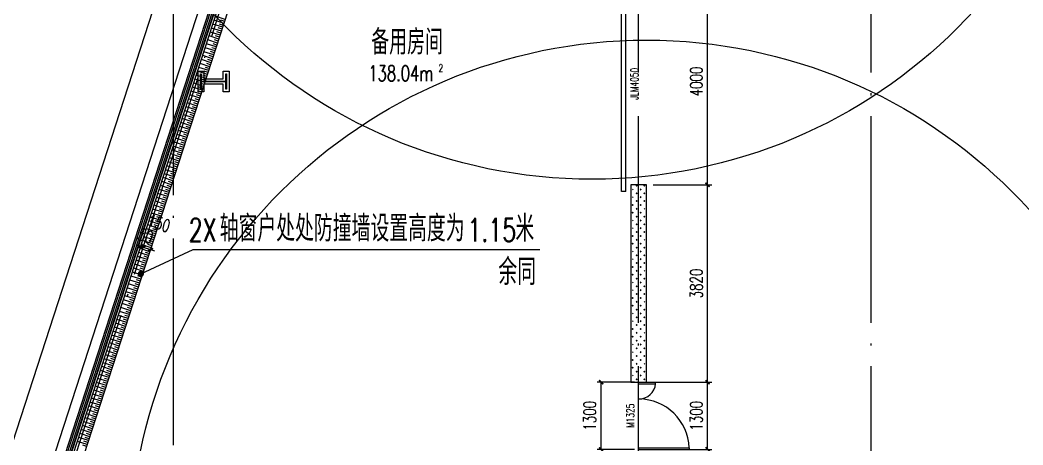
# Model space of a CAD drawing. Extents: x -1313754 to 847533, y 489853 to 941203.
# Drawn here: x -275824 to -256419, y 690785 to 699009 of the extents above; entities that cross this region are included whole.
import ezdxf

# ---------------------------------------------------------------- set-up
doc = ezdxf.new("R2010")
doc.units = 0
doc.header["$LTSCALE"] = 1000
doc.header["$MEASUREMENT"] = 0
doc.linetypes.add('10平面$0$DASH', pattern=[0.35, 0.25, -0.1])
doc.linetypes.add('DOTE', pattern=[2.42, 2, -0.2, 0.02, -0.2])
doc.layers.get('Defpoints').update_dxf_attribs({"color": 210})
for name, color, linetype in [('10平面$0$WINDOW', 4, 'Continuous'), ('10平面$0$WINDOW_TEXT', 7, 'Continuous'), ('99平面图例外参$0$A-HATCH-2', 251, 'Continuous'), ('A-AXIS-DOTE', 14, 'DOTE'), ('A-AXIS-DP', 126, 'Continuous'), ('A-HATCH-2', 251, 'Continuous'), ('A-LIN-V', 9, 'Continuous'), ('A-WINDOW', 140, 'Continuous'), ('AS-WALL', 40, 'Continuous'), ('AS-结构边线层', 200, 'Continuous'), ('DIM_SYMB', 3, 'Continuous'), ('PUB_HATCH', 8, 'Continuous'), ('PUB_TEXT', 7, 'Continuous'), ('SB_ZF消火栓', 10, 'Continuous'), ('建-墙-幕', 4, 'Continuous'), ('建-房间', 7, 'Continuous')]:
    doc.layers.add(name, color=color, linetype=linetype)
doc.layers.add('A-加建区域', color=47, linetype='Continuous', plot=False)
doc.styles.add('10平面$0$_TCH_WINDOW', font='SIMPLEX', dxfattribs={"height": 3.5, "bigfont": 'GBCBIG'})
doc.styles.add('_TCH_DIM', font='SIMPLEX', dxfattribs={"bigfont": 'GBCBIG'})
doc.styles.add('_TCH_DIM_T3', font='SIMPLEX', dxfattribs={"width": 0.705882, "bigfont": 'GBCBIG'})
doc.styles.add('A-AREA', font='SIMPLEX', dxfattribs={"bigfont": 'GBCBIG'})
doc.dimstyles.new('_TCH_ARCH&&80', dxfattribs={"dimtxt": 238, "dimasz": 80, "dimexe": 80, "dimexo": 80, "dimgap": 101, "dimtad": 1, "dimdec": 0, "dimzin": 0, "dimdsep": 46, "dimtxsty": '_TCH_DIM_T3', "dimblk": 'ARCHTICK', "dimcen": 0.09, "dimclrt": 7, "dimazin": 2, "dimtfac": 1, "dimtdec": 0, "dimtix": 1, "dimtmove": 2, "dimatfit": 3, "dimfxl": 0, "dimtolj": 1, "dimtzin": 0, "dimarcsym": 0})

# ---------------------------------------------------------------- blocks, each defined once
blk = doc.blocks.new('dote')
at = {"layer": 'A-AXIS-DOTE', "ltscale": 2}
for p, q in [((-52117.8, -264080), (-52117.8, -75950)), ((-43117.8, -169748.9), (-43117.8, -75950)), ((-38617.8, -169748.9), (-38617.8, -75950))]:
    blk.add_line(p, q, dxfattribs=at)
blk.add_lwpolyline([(-66316.4, -152160.4), (-42470.2, -78666)], dxfattribs=at)
blk = doc.blocks.new('43243')
at = {"layer": 'AS-结构边线层'}
blk.add_lwpolyline([(-200454, 722920), (-210494, 722920), (-210494, 723090), (-223514, 723090), (-223514, 722920), (-225354, 722920), (-225354, 722470), (-227454, 722470), (-227454, 722920), (-229294, 722920), (-229294, 723090), (-250514, 723090), (-250514, 722920), (-252354, 722920), (-252354, 722470), (-254454, 722470), (-254454, 722920), (-264361, 722920), (-285754, 656986)], dxfattribs=at)
blk = doc.blocks.new('342343243')
at = {"layer": 'A-AXIS-DP', "color": 5}
blk.add_lwpolyline([(-155704, 832070), (-155404, 832070), (-155404, 832058), (-155550, 832058), (-155550, 831582), (-155404, 831582), (-155404, 831570), (-155704, 831570), (-155704, 831582), (-155558, 831582), (-155558, 832058), (-155704, 832058), (-155704, 832070)], close=True, dxfattribs=at)
at = {"layer": 'A-HATCH-2'}
blk.add_lwpolyline([(-155754, 832120), (-155354, 832120), (-155354, 832008), (-155500, 832008), (-155500, 831632), (-155354, 831632), (-155354, 831520), (-155754, 831520), (-155754, 831632), (-155608, 831632), (-155608, 832008), (-155754, 832008)], close=True, dxfattribs=at)
blk = doc.blocks.new('33333')
at = {"layer": 'A-AXIS-DP', "rotation": 270}
blk.add_blockref('342343243', (-1103900, 542266), dxfattribs=at)
blk = doc.blocks.new('99平面图例外参$0$$LinePat$填挖边坡')
at = {"color": 0}
for p, q in [((0, 0), (0, -1500)), ((300, 0), (300, -600))]:
    blk.add_line(p, q, dxfattribs=at)
at = {"layer": 'Defpoints', "color": 0}
blk.add_point((600, 0), dxfattribs=at)
blk = doc.blocks.new('34242343243')
at = {"layer": 'A-LIN-V'}
for p, q in [((-285554, 657440), (-269808, 705970)), ((-285354, 657409), (-269598, 705970))]:
    blk.add_line(p, q, dxfattribs=at)
at = {"layer": '99平面图例外参$0$A-HATCH-2', "color": 203, "xscale": 0.1335019788313109, "yscale": 0.1333333333333333, "zscale": 0.1333333333333333, "rotation": 252.0237134181384}
for p in [(-271877, 698945), (-271852, 699021), (-271951, 698716), (-271927, 698793), (-271902, 698869), (-272001, 698564), (-271976, 698640), (-272075, 698335), (-272050, 698412), (-272026, 698488), (-272124, 698183), (-272100, 698259), (-272199, 697955), (-272174, 698031), (-272149, 698107), (-272248, 697802), (-272223, 697878), (-272322, 697574), (-272297, 697650), (-272273, 697726), (-272372, 697421), (-272347, 697497), (-272446, 697193), (-272421, 697269), (-272396, 697345), (-272495, 697040), (-272470, 697116), (-272569, 696812), (-272545, 696888), (-272520, 696964), (-272644, 696583), (-272619, 696659), (-272594, 696735), (-272693, 696431), (-272668, 696507), (-272767, 696202), (-272742, 696278), (-272718, 696355), (-272817, 696050), (-272792, 696126), (-272891, 695821), (-272866, 695897), (-272841, 695974), (-272940, 695669), (-272915, 695745), (-273014, 695440), (-272990, 695516), (-272965, 695593), (-273064, 695288), (-273039, 695364), (-273138, 695059), (-273113, 695135), (-273089, 695212), (-273187, 694907), (-273163, 694983), (-273262, 694678), (-273237, 694754), (-273212, 694831), (-273336, 694450), (-273311, 694526), (-273286, 694602), (-273385, 694297), (-273360, 694374), (-273459, 694069), (-273435, 694145), (-273410, 694221), (-273509, 693916), (-273484, 693993), (-273583, 693688), (-273558, 693764), (-273534, 693840), (-273632, 693535), (-273608, 693612), (-273707, 693307), (-273682, 693383), (-273657, 693459), (-273756, 693154), (-273731, 693231), (-273830, 692926), (-273805, 693002), (-273781, 693078), (-273904, 692697), (-273880, 692774), (-273855, 692850), (-273954, 692545), (-273929, 692621), (-274028, 692316), (-274003, 692393), (-273978, 692469), (-274077, 692164), (-274053, 692240), (-274152, 691935), (-274127, 692012), (-274102, 692088), (-274201, 691783), (-274176, 691859), (-274275, 691554), (-274250, 691631), (-274226, 691707), (-274325, 691402), (-274300, 691478), (-274399, 691174), (-274374, 691250), (-274349, 691326), (-274448, 691021), (-274423, 691097), (-274522, 690793), (-274498, 690869), (-274473, 690945)]:
    blk.add_blockref('99平面图例外参$0$$LinePat$填挖边坡', p, dxfattribs=at)
blk = doc.blocks.new('DOOR2DLIB$SYSLIB$00000123')
at = {"color": 0}
for p, q in [((0.475, -0.001), (0.475, 0.752)), ((0.475, 0.752), (0.5, 0.752)), ((0.5, -0.001), (0.5, 0.752)), ((-0.5, 0), (-0.5, 0.252)), ((-0.475, 0.252), (-0.5, 0.252)), ((-0.475, 0), (-0.475, 0.252)), ((-0.475, 0), (-0.5, 0)), ((0.475, -0.001), (0.5, -0.001))]:
    blk.add_line(p, q, dxfattribs=at)
for centre, radius, start, end in [((0.505, -0.002), 0.755, 92.2493, 179.7238), ((-0.501, 0.003), 0.251, 359.7899, 84.0974)]:
    blk.add_arc(centre, radius, start, end, dxfattribs=at)
blk = doc.blocks.new('10平面$0$$DorLib2D$00000126')
at = {"color": 0, "linetype": 'Continuous'}
for p, q in [((-0.532, 0.5), (-0.532, 0.9)), ((0.532, 0.9), (0.532, 0.5))]:
    blk.add_line(p, q, dxfattribs=at)
at = {"color": 0, "linetype": '10平面$0$DASH'}
for p, q in [((-0.532, 0.9), (0.532, 0.9)), ((-0.532, 0.5), (0.532, 0.5))]:
    blk.add_line(p, q, dxfattribs=at)
blk = doc.blocks.new('423432433333')
at = {"layer": 'PUB_HATCH'}
h = blk.add_hatch(dxfattribs=at)
h.set_pattern_fill('石膏板', color=256, scale=30, style=0)
h.set_pattern_definition([(45, (25.49, 21.51), (-75.000002, 75.000002), [24, -82.06602]), (135, (192.46, 21.51), (-75.000002, -75.000002), [24, -82.06602])])
h.paths.add_polyline_path([(-261310, 695870), (-261310, 692050), (-261010, 692050), (-261010, 695870)])
at = {"layer": 'AS-WALL'}
for p, q in [((-261310, 695870), (-261310, 692050)), ((-261010, 695870), (-261310, 695870)), ((-261010, 692050), (-261010, 695870)), ((-261310, 692050), (-261010, 692050))]:
    blk.add_line(p, q, dxfattribs=at)
at = {"layer": '10平面$0$WINDOW'}
ref = blk.add_blockref('10平面$0$$DorLib2D$00000126', (-261310, 697870), dxfattribs=dict(at, xscale=-4000, yscale=-200, zscale=200, rotation=269.9999999997814))
ref.add_attrib('A', 'JLM4050', (-261166, 697516), dxfattribs={"layer": '10平面$0$WINDOW_TEXT', "ltscale": 500, "height": 148.8, "rotation": 90, "style": '10平面$0$_TCH_WINDOW', "width": 0.705882})
ref = blk.add_blockref('DOOR2DLIB$SYSLIB$00000123', (-261160, 691400), dxfattribs=dict(at, xscale=-1300, yscale=-1300, zscale=300, rotation=90.00000000093488))
ref.add_attrib('A', 'M1325', (-261247, 691165), dxfattribs={"layer": '10平面$0$WINDOW_TEXT', "ltscale": 500, "height": 148.8, "rotation": 90, "style": '10平面$0$_TCH_WINDOW', "width": 0.705882})
blk = doc.blocks.new('A$C5D961328')
at = {"layer": 'A-LIN-V', "ltscale": 500}
blk.add_circle((350, 40), 10001, dxfattribs=at)
blk = doc.blocks.new('234243242332')
at = {"layer": 'SB_ZF消火栓'}
for p, rotation in [((-264404, 705970), 180), ((-263744, 688970), 270)]:
    blk.add_blockref('A$C5D961328', p, dxfattribs=dict(at, rotation=rotation))
blk = doc.blocks.new('_ArchTick')
at = {"color": 0, "linetype": 'ByBlock', "const_width": 0.4}
blk.add_lwpolyline([(-0.5, -0.5), (0.5, 0.5)], dxfattribs=at)
blk = doc.blocks.new('*D201')
at = {"layer": 'A-AXIS-DP', "color": 0, "lineweight": -2}
for p, q in [((-273562, 694400), (-273463, 694704)), ((-273488, 694628), (-273564, 694653)), ((-273515, 694384), (-273416, 694689)), ((-273488, 694628), (-273441, 694613)), ((-273441, 694613), (-273364, 694588))]:
    blk.add_line(p, q, dxfattribs=at)
at = {"layer": 'Defpoints', "color": 0}
for p in [(-273441, 694613), (-273587, 694324), (-273539, 694308)]:
    blk.add_point(p, dxfattribs=at)
at = {"layer": 'A-AXIS-DP', "color": 0, "lineweight": -2, "xscale": 80, "yscale": 80, "zscale": 80}
for p, rotation in [((-273488, 694628), 342.0237134181228), ((-273441, 694613), 162.0237134181229)]:
    blk.add_blockref('_ArchTick', p, dxfattribs=dict(at, rotation=rotation))
at = {"layer": 'A-AXIS-DP', "color": 7, "insert": (-273396, 694830), "char_height": 238, "attachment_point": 5, "rotation": 342.0237, "style": '_TCH_DIM_T3'}
blk.add_mtext('\\A1;50', dxfattribs=at)
blk = doc.blocks.new('*D202')
at = {"layer": 'A-AXIS-DP', "color": 0, "lineweight": -2}
for p, q in [((-273441, 694613), (-273517, 694637)), ((-273515, 694384), (-273416, 694689)), ((-273441, 694613), (-273298, 694566)), ((-273372, 694338), (-273273, 694642)), ((-273298, 694566), (-273222, 694542))]:
    blk.add_line(p, q, dxfattribs=at)
at = {"layer": 'Defpoints', "color": 0}
for p in [(-273298, 694566), (-273539, 694308), (-273397, 694262)]:
    blk.add_point(p, dxfattribs=at)
at = {"layer": 'A-AXIS-DP', "color": 0, "lineweight": -2, "xscale": 80, "yscale": 80, "zscale": 80}
for p, rotation in [((-273441, 694613), 342.0237134181606), ((-273298, 694566), 162.0237134181606)]:
    blk.add_blockref('_ArchTick', p, dxfattribs=dict(at, rotation=rotation))
at = {"layer": 'A-AXIS-DP', "color": 7, "insert": (-273133, 695075), "char_height": 238, "attachment_point": 5, "rotation": 342.0237, "style": '_TCH_DIM_T3'}
blk.add_mtext('\\A1;150', dxfattribs=at)
blk = doc.blocks.new('*D778')
at = {"layer": 'A-AXIS-DP', "color": 0, "lineweight": -2}
for p, q in [((-263574, 699820), (-262440, 699820)), ((-262520, 695820), (-262520, 699820)), ((-263574, 695820), (-262440, 695820))]:
    blk.add_line(p, q, dxfattribs=at)
at = {"layer": 'Defpoints', "color": 0}
for p in [(-263654, 699820), (-262520, 699820), (-263654, 695820)]:
    blk.add_point(p, dxfattribs=at)
at = {"layer": 'A-AXIS-DP', "color": 0, "lineweight": -2, "xscale": 80, "yscale": 80, "zscale": 80}
for p, rotation in [((-262520, 699820), 90), ((-262520, 695820), 270)]:
    blk.add_blockref('_ArchTick', p, dxfattribs=dict(at, rotation=rotation))
at = {"layer": 'A-AXIS-DP', "color": 7, "insert": (-262740, 697820), "char_height": 238, "attachment_point": 5, "rotation": 90, "style": '_TCH_DIM_T3'}
blk.add_mtext('\\A1;4000', dxfattribs=at)
blk = doc.blocks.new('*D779')
at = {"layer": 'A-AXIS-DP', "color": 0, "lineweight": -2}
for p, q in [((-263574, 695820), (-262440, 695820)), ((-262520, 692000), (-262520, 695820)), ((-263574, 692000), (-262440, 692000))]:
    blk.add_line(p, q, dxfattribs=at)
at = {"layer": 'Defpoints', "color": 0}
for p in [(-263654, 695820), (-262520, 695820), (-263654, 692000)]:
    blk.add_point(p, dxfattribs=at)
at = {"layer": 'A-AXIS-DP', "color": 0, "lineweight": -2, "xscale": 80, "yscale": 80, "zscale": 80}
for p, rotation in [((-262520, 695820), 90), ((-262520, 692000), 270)]:
    blk.add_blockref('_ArchTick', p, dxfattribs=dict(at, rotation=rotation))
at = {"layer": 'A-AXIS-DP', "color": 7, "insert": (-262740, 693910), "char_height": 238, "attachment_point": 5, "rotation": 90, "style": '_TCH_DIM_T3'}
blk.add_mtext('\\A1;3820', dxfattribs=at)
blk = doc.blocks.new('*D780')
at = {"layer": 'A-AXIS-DP', "color": 0, "lineweight": -2}
for p, q in [((-263574, 692000), (-262440, 692000)), ((-262520, 690700), (-262520, 692000)), ((-263574, 690700), (-262440, 690700))]:
    blk.add_line(p, q, dxfattribs=at)
at = {"layer": 'Defpoints', "color": 0}
for p in [(-263654, 692000), (-262520, 692000), (-263654, 690700)]:
    blk.add_point(p, dxfattribs=at)
at = {"layer": 'A-AXIS-DP', "color": 0, "lineweight": -2, "xscale": 80, "yscale": 80, "zscale": 80}
for p, rotation in [((-262520, 692000), 90), ((-262520, 690700), 270)]:
    blk.add_blockref('_ArchTick', p, dxfattribs=dict(at, rotation=rotation))
at = {"layer": 'A-AXIS-DP', "color": 7, "insert": (-262740, 691350), "char_height": 238, "attachment_point": 5, "rotation": 90, "style": '_TCH_DIM_T3'}
blk.add_mtext('\\A1;1300', dxfattribs=at)
blk = doc.blocks.new('*D796')
at = {"layer": 'A-AXIS-DP', "color": 0, "lineweight": -2}
for p, q in [((-263934, 692000), (-264660, 692000)), ((-264580, 690700), (-264580, 692000)), ((-263934, 690700), (-264660, 690700))]:
    blk.add_line(p, q, dxfattribs=at)
at = {"layer": 'Defpoints', "color": 0}
for p in [(-264580, 692000), (-263854, 692000), (-263854, 690700)]:
    blk.add_point(p, dxfattribs=at)
at = {"layer": 'A-AXIS-DP', "color": 0, "lineweight": -2, "xscale": 80, "yscale": 80, "zscale": 80}
for p, rotation in [((-264580, 692000), 90), ((-264580, 690700), 270)]:
    blk.add_blockref('_ArchTick', p, dxfattribs=dict(at, rotation=rotation))
at = {"layer": 'A-AXIS-DP', "color": 7, "insert": (-264800, 691350), "char_height": 238, "attachment_point": 5, "rotation": 90, "style": '_TCH_DIM_T3'}
blk.add_mtext('\\A1;1300', dxfattribs=at)
blk = doc.blocks.new('*D1199')
at = {"layer": 'A-AXIS-DP', "color": 0, "lineweight": -2}
for p, q in [((-270032, 706026), (-271019, 706346)), ((-286841, 657322), (-270943, 706321)), ((-285930, 657026), (-286917, 657347))]:
    blk.add_line(p, q, dxfattribs=at)
at = {"layer": 'Defpoints', "color": 0}
for p in [(-270943, 706321), (-269956, 706001), (-285854, 657002)]:
    blk.add_point(p, dxfattribs=at)
at = {"layer": 'A-AXIS-DP', "color": 0, "lineweight": -2, "xscale": 80, "yscale": 80, "zscale": 80}
for p, rotation in [((-270943, 706321), 72.02371341813645), ((-286841, 657322), 252.0237134181365)]:
    blk.add_blockref('_ArchTick', p, dxfattribs=dict(at, rotation=rotation))
at = {"layer": 'A-AXIS-DP', "color": 7, "insert": (-279101, 681889), "char_height": 238, "attachment_point": 5, "rotation": 72.0237, "style": '_TCH_DIM_T3'}
blk.add_mtext('\\A1;51514', dxfattribs=at)

msp = doc.modelspace()

# ---------------------------------------------------------------- linework, layer by layer
at = {"layer": 'A-LIN-V'}
msp.add_lwpolyline([(-286054.2, 654570), (-286054.2, 657017.5), (-268359.9, 711551.6), (-268074.6, 711459)], dxfattribs=at)
at = {"layer": 'DIM_SYMB'}
for p, q in [((-273486.7, 694096.3), (-272473, 694565.1)), ((-273486.7, 694096.3), (-272473, 694565.1)), ((-272473, 694565.1), (-265768.8, 694565.1))]:
    msp.add_line(p, q, dxfattribs=at)
at = {"layer": 'DIM_SYMB', "const_width": 60}
msp.add_lwpolyline([(-273514, 694083.7, 1), (-273459.5, 694108.9, 1)], format="xyb", close=True, dxfattribs=at)
msp.add_lwpolyline([(-273514, 694083.7, 1), (-273459.5, 694108.9, 1)], format="xyb", close=True, dxfattribs=at)
at = {"layer": '建-墙-幕'}
for p, q in [((-275282, 689585.4), (-267446.2, 713735.4)), ((-275250.3, 689575.1), (-267414.5, 713725.1)), ((-275218.6, 689564.9), (-267382.8, 713714.9)), ((-275186.9, 689554.6), (-267351.1, 713704.6))]:
    msp.add_line(p, q, dxfattribs=at)

# ---------------------------------------------------------------- block references
at = {"layer": 'A-WINDOW'}
for name in ['43243', '33333']:
    msp.add_blockref(name, (0, 0), dxfattribs=at)
at = {"layer": 'A-加建区域'}
msp.add_blockref('423432433333', (-2694.2, -50), dxfattribs=at)
at = {"layer": 'AS-WALL'}
msp.add_blockref('dote', (-220736.4, 804820), dxfattribs=at)
at = {"layer": 'DIM_SYMB'}
msp.add_blockref('34242343243', (0, 0), dxfattribs=at)
at = {"layer": 'SB_ZF消火栓', "linetype": 'Continuous'}
msp.add_blockref('234243242332', (0, 0), dxfattribs=at)

# ---------------------------------------------------------------- texts
at = {"layer": 'PUB_TEXT', "style": '_TCH_DIM'}
for s, height, p in [('轴窗户处处防撞墙设置高度为', 506.383, (-271961.1, 694722.6)), ('米', 506.4, (-266239, 694722.6)), ('余同', 506.38, (-266568.6, 693882.6))]:
    msp.add_text(s, height=height, dxfattribs=at).set_placement(p)
at = {"layer": 'PUB_TEXT', "style": '_TCH_DIM', "width": 0.705882}
for s, p in [('2X', (-272561.1, 694722.6)), ('1.15', (-267169, 694722.6))]:
    msp.add_text(s, height=446.25, dxfattribs=at).set_placement(p)
at = {"layer": '建-房间', "style": 'A-AREA'}
msp.add_text('备用房间', height=482.27, dxfattribs=at).set_placement((-269028.7, 698341.4))
at = {"layer": '建-房间', "style": 'A-AREA', "width": 0.705882}
for s, height, p in [('138.04m', 297.5, (-269086.7, 697829.6)), ('2', 148.8, (-267726.7, 698004.6))]:
    msp.add_text(s, height=height, dxfattribs=at).set_placement(p)

# ---------------------------------------------------------------- dimensions: what is measured, and where the dimension line sits
at = {"layer": 'A-AXIS-DP'}
for p1, p2, distance, picture, middle in [((-285854.2, 657001.6), (-269955.8, 706000.9), 1037.5, '*D1199', (-279101.1, 681889.3)), ((-263654.2, 695820), (-263654.2, 699820), -1134.2, '*D778', (-262740, 697820)), ((-263654.2, 692000), (-263654.2, 695820), -1134.2, '*D779', (-262740, 693910)), ((-273586.9, 694323.6), (-273539.4, 694308.2), 320, '*D201', (-273396.5, 694829.6)), ((-263854.2, 690700), (-263854.2, 692000), 725.8, '*D796', (-264800, 691350)), ((-263654.2, 690700), (-263654.2, 692000), -1134.2, '*D780', (-262740, 691350))]:
    dim = msp.add_aligned_dim(p1=p1, p2=p2, distance=distance, dimstyle='_TCH_ARCH&&80', dxfattribs=at)
    dim.commit()
    dim.dimension.update_dxf_attribs({"geometry": picture, "text_midpoint": middle})
dim = msp.add_linear_dim(base=(-273297.9, 694566.3), p1=(-273539.4, 694308.2), p2=(-273396.7, 694261.9), angle=342.02371, dimstyle='_TCH_ARCH&&80', dxfattribs=at)
dim.commit()
dim.dimension.update_dxf_attribs({"geometry": '*D202', "text_midpoint": (-273132.7, 695075.5), "dimtype": 129})

doc.saveas('drawing.dxf')
